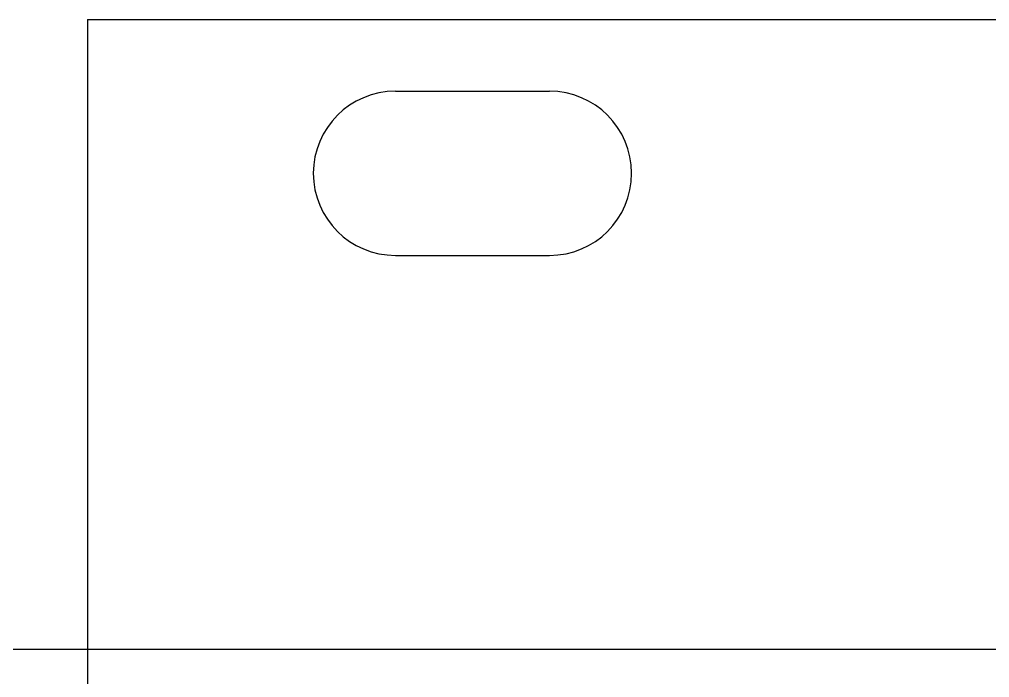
# Model space of a CAD drawing. Extents: x -615 to 711, y 0 to 128.
# Drawn here: x -1.33 to 17.57, y 115.67 to 128.5 of the extents above; entities that cross this region are included whole.
import ezdxf

# ---------------------------------------------------------------- set-up
doc = ezdxf.new("R2010")
doc.units = 0
for name, color, linetype in [('CONSTRUCTION', 7, 'CONTINUOUS'), ('DXF_EG_PANEL_1_0_MODEL_DX0', 7, 'CONTINUOUS'), ('DXF_EG_PANEL_1_0_MODEL_DXF', 7, 'CONTINUOUS')]:
    doc.layers.add(name, color=color, linetype=linetype)

msp = doc.modelspace()

# ---------------------------------------------------------------- linework, layer by layer
at = {"layer": 'CONSTRUCTION', "color": 6}
msp.add_line((-614.803, 116.224), (710.947, 116.224), dxfattribs=at)
at = {"layer": 'DXF_EG_PANEL_1_0_MODEL_DX0', "color": 178}
msp.add_line((0, 128.5), (0, 0), dxfattribs=at)
at = {"layer": 'DXF_EG_PANEL_1_0_MODEL_DXF', "color": 178}
for p, q in [((0, 128.5), (60.6, 128.5)), ((6, 127.1), (9, 127.1)), ((6, 123.9), (9, 123.9))]:
    msp.add_line(p, q, dxfattribs=at)
for centre, start, end in [((6, 125.5), 90, 270), ((9, 125.5), 270, 90)]:
    msp.add_arc(centre, 1.6, start, end, dxfattribs=at)

doc.saveas('drawing.dxf')
